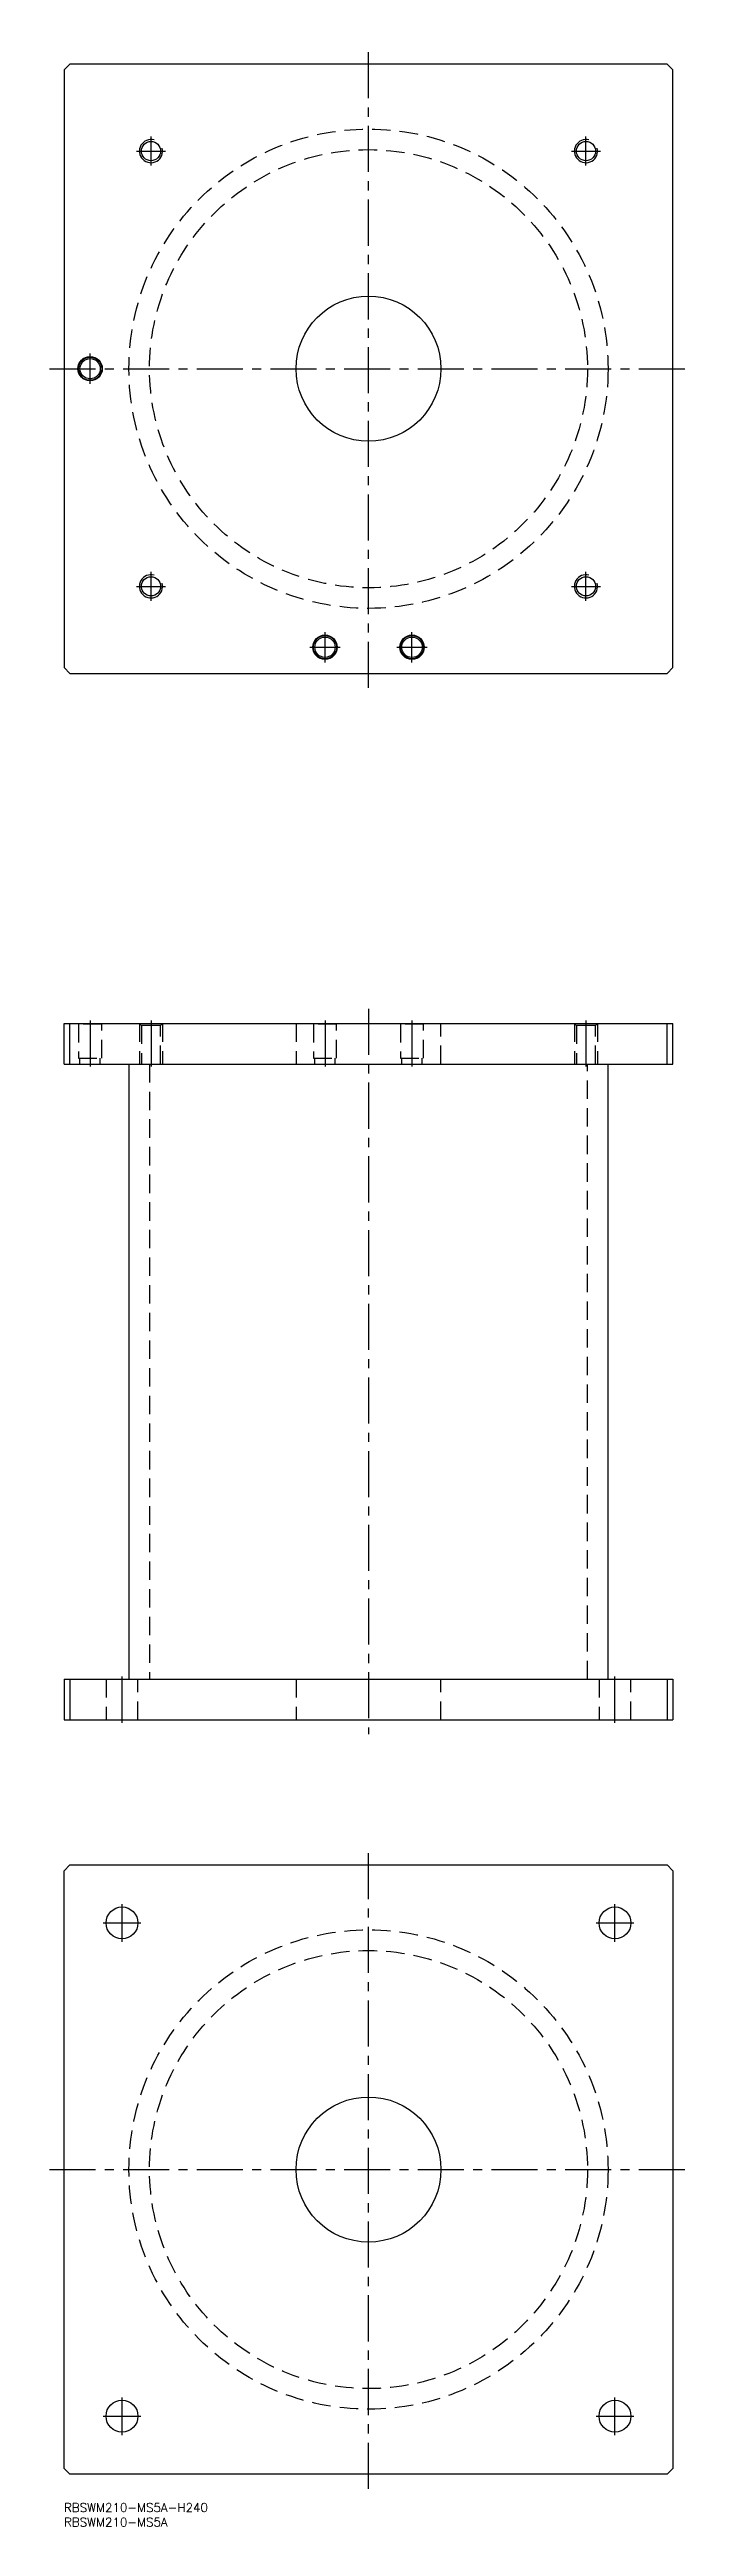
# Model space of a CAD drawing. Extents: x -5 to 215, y -8 to 846.
import ezdxf

# ---------------------------------------------------------------- set-up
doc = ezdxf.new("R2010")
doc.units = 0
doc.header["$LTSCALE"] = 0.5
doc.linetypes.add('CENTER', pattern=[50.8, 31.75, -6.35, 6.35, -6.35])
doc.linetypes.add('DASHED', pattern=[19.05, 12.7, -6.35])
for name, color, linetype in [('MSM_CENTER', 1, 'CENTER'), ('MSM_CONTINUOUS', 7, 'CONTINUOUS'), ('MSM_DASHED', 4, 'DASHED'), ('MSM_NARROW', 5, 'CONTINUOUS'), ('MSM_PART_NUMBER', 7, 'CONTINUOUS')]:
    doc.layers.add(name, color=color, linetype=linetype)
doc.styles.get("Standard").update_dxf_attribs({"font": 'txt.shx', "height": 3, "bigfont": 'bigfont.shx'})

msp = doc.modelspace()

# ---------------------------------------------------------------- linework, layer by layer
at = {"layer": 'MSM_CENTER'}
for p, q in [((105, 625.64), (105, 845.64)), ((30, 805.64), (30, 815.64)), ((180, 805.64), (180, 815.64)), ((25, 810.64), (35, 810.64)), ((175, 810.64), (185, 810.64)), ((-5, 735.64), (215, 735.64)), ((9, 730.44), (9, 740.84)), ((25, 660.64), (35, 660.64)), ((30, 655.64), (30, 665.64)), ((175, 660.64), (185, 660.64)), ((180, 655.64), (180, 665.64)), ((90, 634.44), (90, 644.84)), ((120, 634.44), (120, 644.84)), ((84.8, 639.64), (95.2, 639.64)), ((114.8, 639.64), (125.2, 639.64)), ((105, 515), (105, 265)), ((9, 511), (9, 495)), ((30, 511), (30, 495)), ((90, 511), (90, 495)), ((120, 511), (120, 495)), ((180, 511), (180, 495)), ((20, 269), (20, 285)), ((190, 269), (190, 285)), ((105, 5), (105, 225)), ((20, 193.5), (20, 206.5)), ((190, 193.5), (190, 206.5)), ((13.5, 200), (26.5, 200)), ((183.5, 200), (196.5, 200)), ((-5, 115), (215, 115)), ((20, 23.5), (20, 36.5)), ((190, 23.5), (190, 36.5)), ((13.5, 30), (26.5, 30)), ((183.5, 30), (196.5, 30))]:
    msp.add_line(p, q, dxfattribs=at)
at = {"layer": 'MSM_CONTINUOUS'}
for p, q in [((2, 840.64), (0, 838.64)), ((0, 838.64), (0, 632.64)), ((208, 840.64), (2, 840.64)), ((210, 838.64), (208, 840.64)), ((210, 632.64), (210, 838.64)), ((0, 632.64), (2, 630.64)), ((208, 630.64), (210, 632.64)), ((2, 630.64), (208, 630.64)), ((0, 496), (0, 510)), ((0, 510), (210, 510)), ((2, 496), (2, 510)), ((208, 496), (208, 510)), ((210, 496), (210, 510)), ((0, 496), (210, 496)), ((22.4, 496), (22.4, 284)), ((187.6, 284), (187.6, 496)), ((0, 284), (210, 284)), ((0, 284), (0, 270)), ((2, 284), (2, 270)), ((208, 284), (208, 270)), ((210, 284), (210, 270)), ((0, 270), (210, 270)), ((0, 218), (2, 220)), ((0, 12), (0, 218)), ((2, 220), (208, 220)), ((208, 220), (210, 218)), ((210, 218), (210, 12)), ((2, 10), (0, 12)), ((208, 10), (2, 10)), ((210, 12), (208, 10))]:
    msp.add_line(p, q, dxfattribs=at)
for centre, radius in [((30, 810.64), 3.32), ((180, 810.64), 3.32), ((105, 735.64), 25), ((9, 735.64), 4.2), ((9, 735.64), 4), ((9, 735.64), 3.5), ((30, 660.64), 3.32), ((180, 660.64), 3.32), ((90, 639.64), 4.2), ((90, 639.64), 4), ((90, 639.64), 3.5), ((120, 639.64), 4.2), ((120, 639.64), 4), ((120, 639.64), 3.53), ((20, 200), 5.5), ((190, 200), 5.5), ((105, 115), 25), ((20, 30), 5.5), ((190, 30), 5.5)]:
    msp.add_circle(centre, radius, dxfattribs=at)
at = {"layer": 'MSM_DASHED'}
for p, q in [((4.8, 510), (5, 509.8)), ((5, 509.8), (5, 498)), ((13, 509.8), (5, 509.8)), ((13, 509.8), (13.2, 510)), ((13, 498), (13, 509.8)), ((26, 510), (26.68, 509.32)), ((26, 510), (26, 496)), ((26.68, 509.32), (26.68, 496)), ((33.32, 509.32), (26.68, 509.32)), ((33.32, 509.32), (34, 510)), ((33.32, 496), (33.32, 509.32)), ((34, 510), (34, 496)), ((80, 510), (80, 496)), ((85.8, 510), (86, 509.8)), ((86, 509.8), (86, 498)), ((94, 509.8), (86, 509.8)), ((94, 509.8), (94.2, 510)), ((94, 498), (94, 509.8)), ((115.8, 510), (116, 509.8)), ((116, 509.8), (116, 498)), ((124, 509.8), (116, 509.8)), ((124, 509.8), (124.2, 510)), ((124, 498), (124, 509.8)), ((130, 496), (130, 510)), ((176, 510), (176.68, 509.32)), ((176, 510), (176, 496)), ((176.68, 509.32), (176.68, 496)), ((183.32, 509.32), (176.68, 509.32)), ((183.32, 509.32), (184, 510)), ((183.32, 496), (183.32, 509.32)), ((184, 510), (184, 496)), ((5, 498), (13, 498)), ((5.5, 496), (5.5, 498)), ((12.5, 496), (12.5, 498)), ((29.5, 496), (29.5, 284)), ((86, 498), (94, 498)), ((86.5, 496), (86.5, 498)), ((93.5, 496), (93.5, 498)), ((116, 498), (124, 498)), ((116.5, 496), (116.5, 498)), ((123.5, 496), (123.5, 498)), ((180.5, 284), (180.5, 496)), ((14.5, 284), (14.5, 270)), ((25.5, 270), (25.5, 284)), ((80, 284), (80, 270)), ((130, 270), (130, 284)), ((184.5, 284), (184.5, 270)), ((195.5, 270), (195.5, 284))]:
    msp.add_line(p, q, dxfattribs=at)
for centre, radius in [((105, 735.64), 82.6), ((105, 735.64), 75.5), ((105, 115), 82.6), ((105, 115), 75.5)]:
    msp.add_circle(centre, radius, dxfattribs=at)
at = {"layer": 'MSM_NARROW'}
for centre in [(30, 810.64), (180, 810.64), (30, 660.64), (180, 660.64)]:
    msp.add_arc(centre, 4, 75, 15, dxfattribs=at)

# ---------------------------------------------------------------- texts
at = {"layer": 'MSM_PART_NUMBER'}
for s, p in [('RBSWM210-MS5A-H240', (0, -3)), ('RBSWM210-MS5A', (0, -8))]:
    msp.add_text(s, height=3, dxfattribs=at).set_placement(p)

doc.saveas('drawing.dxf')
